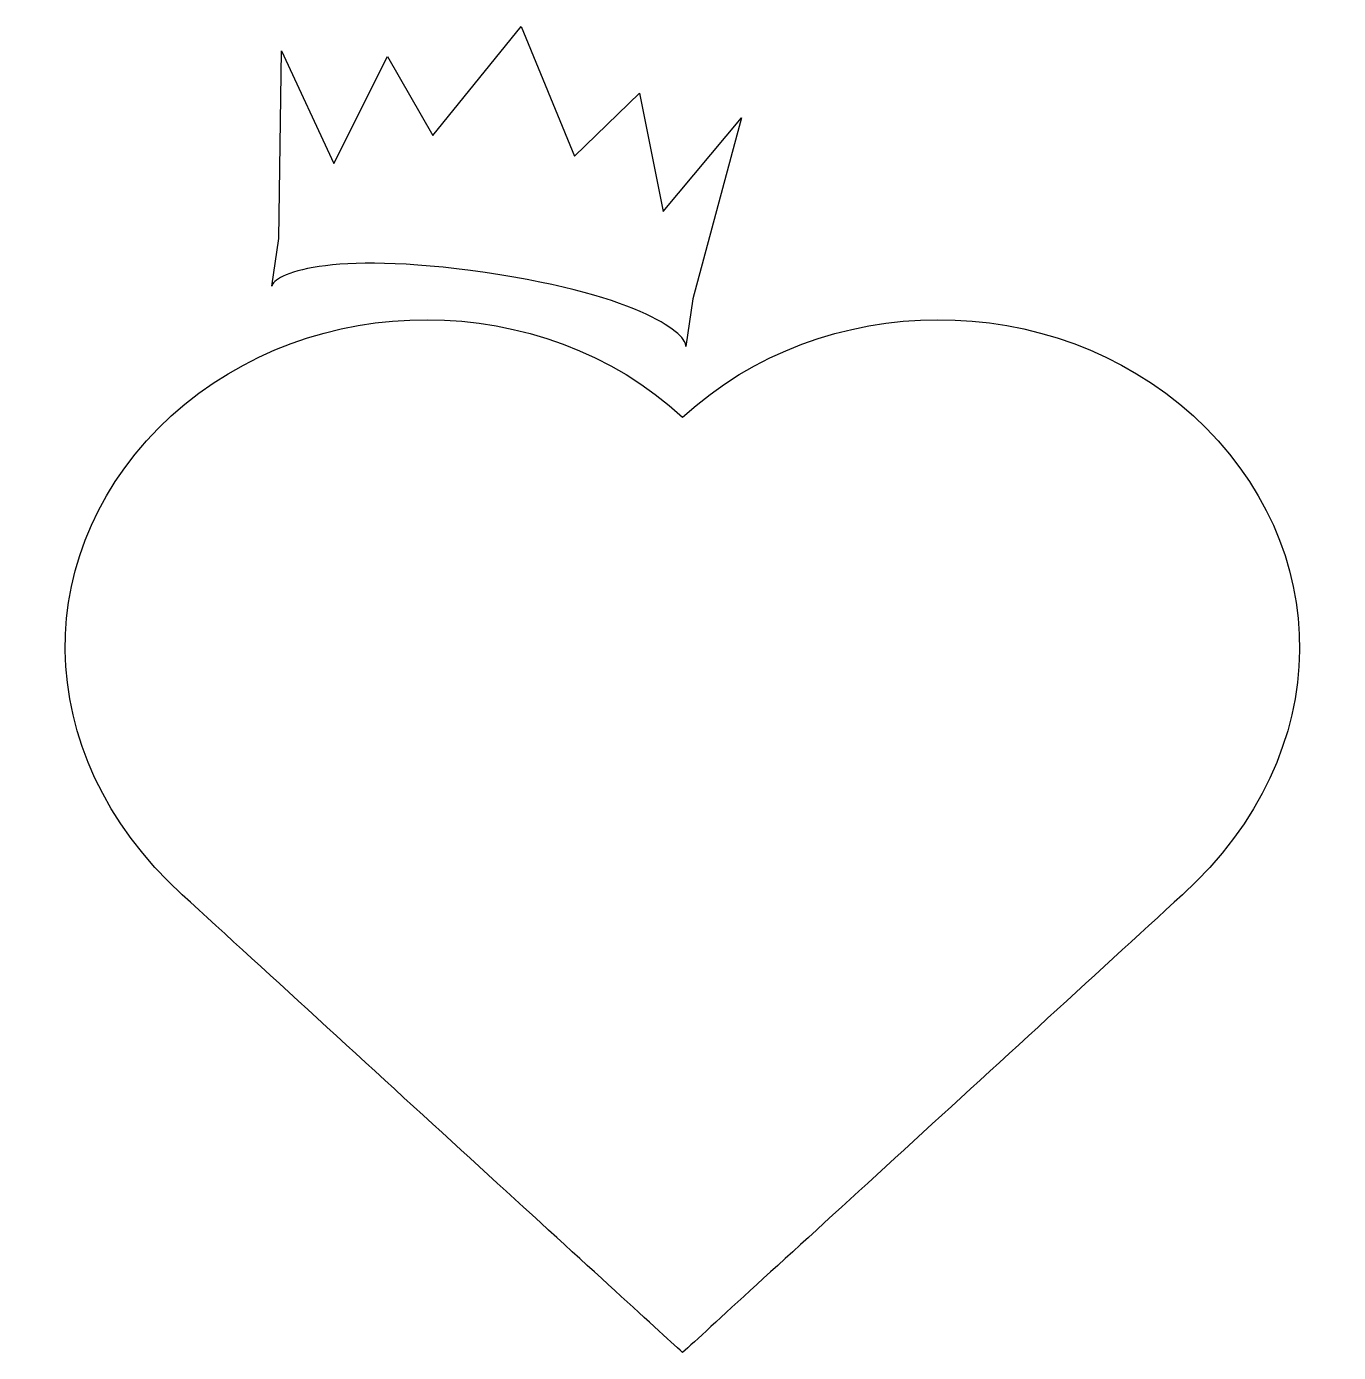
# Model space of a CAD drawing. Header units: centimetres. Extents: x -9.1 to 9.1, y -9.2 to 9.2.
import ezdxf

# ---------------------------------------------------------------- set-up
doc = ezdxf.new("R2010")
doc.units = ezdxf.units.CM
doc.header["$MEASUREMENT"] = 0
doc.layers.add('Camada 1', color=7, linetype='Continuous')

msp = doc.modelspace()

# ---------------------------------------------------------------- linework, layer by layer
at = {"layer": 'Camada 1'}
for points, knots in [([(-0.26469, 6.60358), (-0.26469, 6.60358), (-0.59108, 8.23595), (-0.59108, 8.23595), (-0.59108, 8.23595), (-0.59108, 8.23595), (-1.49119, 7.36714), (-1.49119, 7.36714), (-1.49119, 7.36714), (-1.49119, 7.36714), (-2.22642, 9.15625), (-2.22642, 9.15625), (-2.22642, 9.15625), (-2.22642, 9.15625), (-3.443, 7.6517), (-3.443, 7.6517), (-3.443, 7.6517), (-3.443, 7.6517), (-4.06922, 8.7426), (-4.06922, 8.7426), (-4.06922, 8.7426), (-4.06922, 8.7426), (-4.81296, 7.26588), (-4.81296, 7.26588), (-4.81296, 7.26588), (-4.81296, 7.26588), (-5.5335, 8.82129), (-5.5335, 8.82129), (-5.5335, 8.82129), (-5.5335, 8.82129), (-5.57274, 6.2275), (-5.57274, 6.2275), (-5.57274, 6.2275), (-5.57274, 6.2275), (-5.66841, 5.57162), (-5.66841, 5.57162), (-5.66841, 5.57162), (-5.64674, 5.71934), (-4.93131, 6.0793), (-2.72156, 5.75728), (-2.72156, 5.75728), (-0.51322, 5.43549), (0.07014, 4.88704), (0.04831, 4.73932), (0.04831, 4.73932), (0.04831, 4.73932), (0.14409, 5.39496), (0.14409, 5.39496), (0.14409, 5.39496), (0.14409, 5.39496), (0.81663, 7.89652), (0.81663, 7.89652), (0.81663, 7.89652), (0.81663, 7.89652), (-0.26469, 6.60358), (-0.26469, 6.60358)], [0, 0, 0, 0, 0.06666667, 0.06666667, 0.06666667, 0.06666667, 0.13333333, 0.13333333, 0.13333333, 0.13333333, 0.2, 0.2, 0.2, 0.2, 0.26666667, 0.26666667, 0.26666667, 0.26666667, 0.33333333, 0.33333333, 0.33333333, 0.33333333, 0.4, 0.4, 0.4, 0.4, 0.46666667, 0.46666667, 0.46666667, 0.46666667, 0.53333333, 0.53333333, 0.53333333, 0.53333333, 0.6, 0.6, 0.6, 0.6, 0.66666667, 0.66666667, 0.66666667, 0.66666667, 0.73333333, 0.73333333, 0.73333333, 0.73333333, 0.8, 0.8, 0.8, 0.8, 0.86666667, 0.86666667, 0.86666667, 0.86666667, 1, 1, 1, 1]), ([(0.00352, -9.15625), (0.67432, -8.54138), (4.50914, -5.03026), (6.90364, -2.83472), (6.90364, -2.83472), (9.05695, -0.87035), (9.00904, 1.99578), (7.05347, 3.77894), (7.05347, 3.77894), (5.10193, 5.5548), (1.94434, 5.55075), (0.00351, 3.7614), (0.00351, 3.7614), (-1.94139, 5.55075), (-5.10266, 5.5548), (-7.05526, 3.77894), (-7.05526, 3.77894), (-9.01119, 1.99575), (-9.05411, -0.87034), (-6.90363, -2.83472), (-6.90363, -2.83472), (-4.50816, -5.03026), (-0.67172, -8.54139), (0.00352, -9.15625)], [0, 0, 0, 0, 0.14285714, 0.14285714, 0.14285714, 0.14285714, 0.28571429, 0.28571429, 0.28571429, 0.28571429, 0.42857143, 0.42857143, 0.42857143, 0.42857143, 0.57142857, 0.57142857, 0.57142857, 0.57142857, 0.71428571, 0.71428571, 0.71428571, 0.71428571, 1, 1, 1, 1])]:
    msp.add_open_spline(points, degree=3, knots=knots, dxfattribs=at)

doc.saveas('drawing.dxf')
